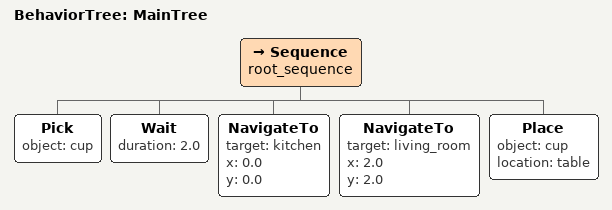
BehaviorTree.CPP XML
<?xml version="1.0"?>
<root main_tree_to_execute="MainTree">
    <BehaviorTree ID="MainTree">
        <Sequence name="root_sequence">
            <Pick object="cup" />
            <Wait duration="2.0" />
            <NavigateTo target="kitchen" x="0.0" y="0.0" />
            <NavigateTo target="living_room" x="2.0" y="2.0" />
            <Place object="cup" location="table" />
        </Sequence>
    </BehaviorTree>
</root>
